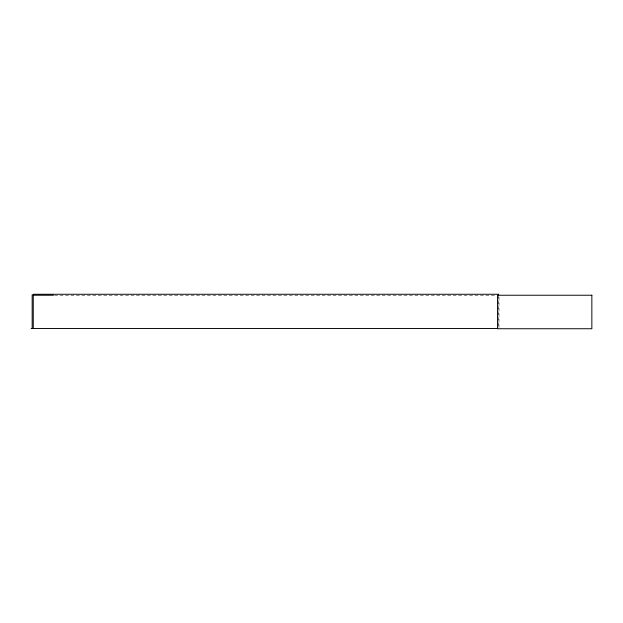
<?xml version="1.0" encoding="UTF-8"?>
<svg xmlns="http://www.w3.org/2000/svg" width="623" height="623" viewBox="0 0 623 623"><rect width="100%" height="100%" fill="white"/><g stroke="black" fill="none" stroke-linecap="round" stroke-linejoin="round"><path stroke-width="0.47" stroke-dasharray="3.12 2.34" d="M54.513 295.24L496.531 295.24M498.976 297.14L498.976 327.511M498.595 295.24L498.595 327.511"/><path stroke-width="0.93" d="M33.26 295.24L53.5 295.24M31.15 328.461L497.621 328.461M498.595 295.24L498.595 294.266L33.26 294.266L33.26 328.461M32.17 294.609L32.17 328.461M591.85 295.24L497.497 295.24L497.497 328.734L591.85 328.734L591.85 295.24"/></g></svg>
